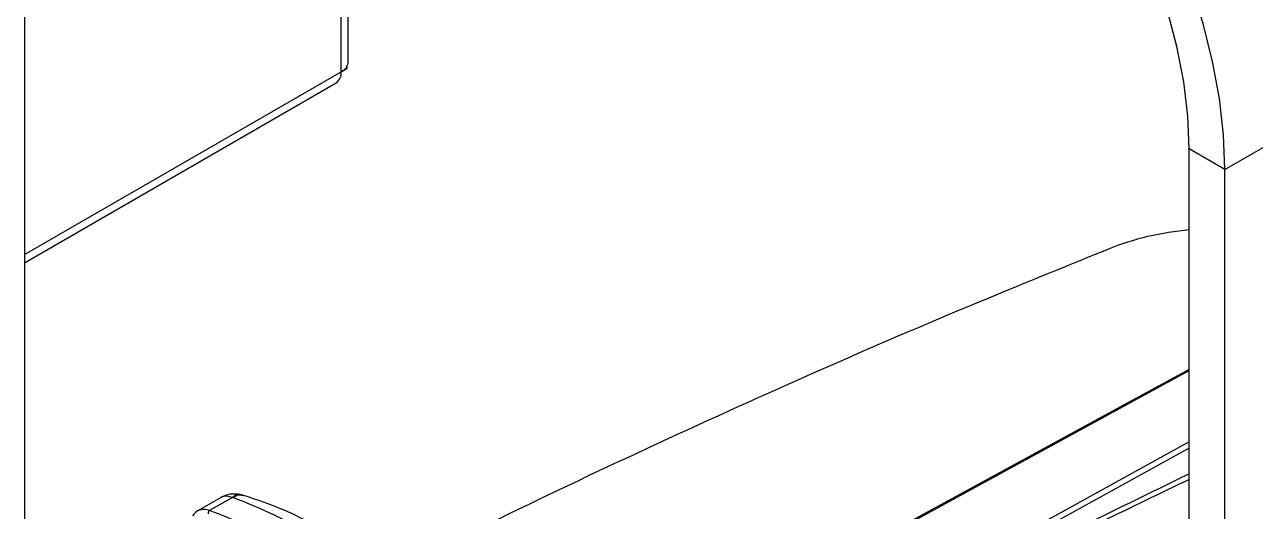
# Model space of a CAD drawing. Extents: x 7 to 135, y 1 to 99.
# Drawn here: x 94.599 to 99.195, y 84.675 to 86.491 of the extents above; entities that cross this region are included whole.
import ezdxf

# ---------------------------------------------------------------- set-up
doc = ezdxf.new("R2010")
doc.units = 0
doc.header["$MEASUREMENT"] = 0
doc.layers.add('OBJECT', color=7, linetype='CONTINUOUS')

msp = doc.modelspace()

# ---------------------------------------------------------------- linework, layer by layer
at = {"layer": 'OBJECT'}
for p, q in [((95.7815, 86.315), (95.7815, 89.0794)), ((95.8078, 86.3517), (95.8078, 89.0642)), ((94.5992, 88.4898), (94.5992, 83.892)), ((99.0808, 85.9499), (99.9647, 86.4601)), ((94.5992, 85.6325), (95.7815, 86.315)), ((95.7815, 86.315), (95.8027, 86.3272)), ((95.8027, 86.3272), (95.7815, 86.315)), ((95.8027, 86.3344), (95.8027, 86.3272)), ((94.5992, 85.602), (95.7628, 86.2738)), ((99.0808, 85.9499), (98.9479, 86.0266)), ((98.9479, 78.9385), (98.9479, 86.0266)), ((99.0808, 78.8382), (99.0808, 85.9499)), ((97.1813, 84.2373), (98.9479, 85.2002)), ((98.9479, 84.9334), (97.4246, 84.0968)), ((98.9479, 84.9101), (97.4344, 84.0789)), ((95.3306, 84.7255), (95.2439, 84.6755)), ((95.375, 84.7267), (95.2897, 84.6774)), ((95.3767, 84.726), (95.375, 84.7267)), ((95.4116, 84.7358), (95.403, 84.7376))]:
    msp.add_line(p, q, dxfattribs=at)
at = {"layer": 'OBJECT', "flags": 128}
for points in [[(99.0808, 85.9499), (99.0757, 86.08), (99.0605, 86.2149), (99.0353, 86.3534), (99.0002, 86.4943), (98.9557, 86.6365), (98.902, 86.7787), (98.8397, 86.9197), (98.7693, 87.0583), (98.6913, 87.1933), (98.6065, 87.3236), (98.5156, 87.4481), (98.4193, 87.5656), (98.3184, 87.6753), (98.2139, 87.7761), (98.1066, 87.8672), (97.9974, 87.9478), (97.8872, 88.0173)], [(98.9479, 86.0266), (98.9428, 86.1496), (98.9275, 86.2773), (98.9022, 86.4085), (98.8672, 86.542), (98.8226, 86.6763), (98.7691, 86.8103), (98.7071, 86.9426), (98.6372, 87.072), (98.5601, 87.1973), (98.4765, 87.3172), (98.3872, 87.4305), (98.2931, 87.5362), (98.1951, 87.6333), (98.0942, 87.7208), (97.9912, 87.7978), (97.8872, 87.8638)], [(98.9479, 85.2044), (98.6888, 85.0632), (97.1743, 84.2377)]]:
    msp.add_lwpolyline(points, dxfattribs=at)
at = {"layer": 'OBJECT'}
for centre, radius, start, end in [((95.7381, 86.3098), 0.0436, 304.4427, 6.8695), ((95.7628, 86.3562), 0.0453, 294.3744, 354.3054), ((99.0467, 84.6327), 1.0964, 95.1093, 111.5935), ((95.2974, 84.6663), 0.0135, 124.479, 185.5651)]:
    msp.add_arc(centre, radius, start, end, dxfattribs=at)
for centre, major_axis, ratio, start_param, end_param in [((95.301, 84.5699), (-0.0554, 0.1065), 0.604579, 5.706264, 6.642885), ((95.495, 82.657), (-1.0308, 2.0018), 0.606843, 5.345286, 5.708794)]:
    msp.add_ellipse(centre, major_axis=major_axis, ratio=ratio, start_param=start_param, end_param=end_param, dxfattribs=at)
for points, knots in [([(98.6439, 85.6519), (98.4577, 85.5765), (98.0698, 85.4194), (97.485, 85.1661), (96.8888, 84.895), (96.3776, 84.6525), (96.0674, 84.4961), (95.9525, 84.4381)], [0, 0, 0, 0, 0.204618, 0.426067, 0.647756, 0.869649, 1, 1, 1, 1]), ([(98.9479, 84.7938), (98.8405, 84.7421), (98.5515, 84.6031), (98.0907, 84.3707), (97.5644, 84.0976), (97.0457, 83.8189), (96.5667, 83.5543), (96.2607, 83.3783), (96.1286, 83.3024)], [0, 0, 0, 0, 0.1144401, 0.3078427, 0.4905229, 0.6744076, 0.8594971, 1, 1, 1, 1]), ([(96.1354, 83.3284), (96.4338, 83.4983), (97.0792, 83.8657), (98.0172, 84.3614), (98.6559, 84.6726), (98.9479, 84.815)], [0, 0, 0, 0, 0.318193, 0.688226, 1, 1, 1, 1]), ([(95.4025, 84.7377), (95.3945, 84.7385), (95.3798, 84.74), (95.3595, 84.7369), (95.3428, 84.7318), (95.3343, 84.7274), (95.3303, 84.7254)], [0, 0, 0, 0, 0.316116, 0.581372, 0.802853, 1, 1, 1, 1]), ([(95.375, 84.7267), (95.3675, 84.7286), (95.3526, 84.7323), (95.3375, 84.7305), (95.3317, 84.7256), (95.3307, 84.7248)], [0, 0, 0, 0, 0.455338, 0.91068, 1, 1, 1, 1]), ([(95.375, 84.7267), (95.3808, 84.7314), (95.3903, 84.7391), (95.3993, 84.7369), (95.4028, 84.736)], [0, 0, 0, 0, 0.612669, 1, 1, 1, 1]), ([(95.3767, 84.726), (95.3838, 84.7306), (95.3964, 84.7387), (95.408, 84.7353), (95.413, 84.7339)], [0, 0, 0, 0, 0.562753, 1, 1, 1, 1]), ([(95.6626, 84.5909), (95.6146, 84.6173), (95.5187, 84.6702), (95.424, 84.7074), (95.3767, 84.726)], [0, 0, 0, 0, 0.4999999, 1, 1, 1, 1]), ([(95.7303, 84.5976), (95.6789, 84.6253), (95.5765, 84.6805), (95.4675, 84.7171), (95.4133, 84.7353)], [0, 0, 0, 0, 0.502926, 1, 1, 1, 1])]:
    msp.add_open_spline(points, degree=3, knots=knots, dxfattribs=at)

doc.saveas('drawing.dxf')
